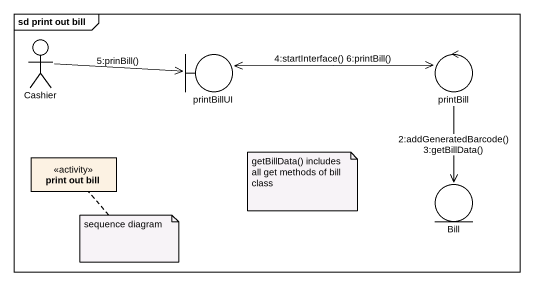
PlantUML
@startuml
mainframe sd print out bill
allowmixing
hide circle
hide empty members
actor Cashier
boundary printBillUI
control printBill
class "print out bill" as print_out_bill <<activity>>
entity Bill
Cashier -right-> printBillUI : 5:prinBill()
printBillUI <-right-> printBill : 4:startInterface() 6:printBill()
printBill --> Bill : 2:addGeneratedBarcode() 3:getBillData()
note as N1
  getBillData() includes all get methods of bill class
end note
note bottom of print_out_bill : sequence diagram
@enduml
